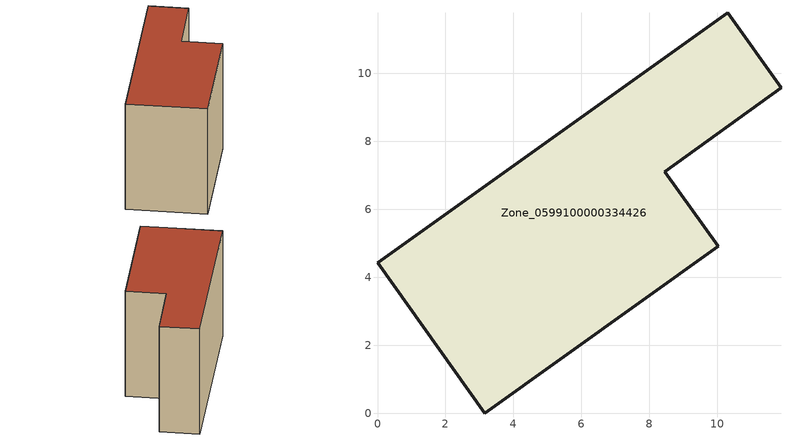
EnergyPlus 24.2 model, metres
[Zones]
Zone_0599100000334426
 floor ground (C_G): 3.16,0 0,4.42 10.3,11.78 11.87,9.58 8.45,7.11 10.02,4.91 z0
 wall outside (C_F): 11.87,9.58 10.3,11.78 0,4.42 3.16,0 10.02,4.91 8.45,7.11 11.87,9.58 z0:8.04
 roof outside (C_R): 10.02,4.91 8.45,7.11 11.87,9.58 10.3,11.78 0,4.42 3.16,0 z8.04
[BUILDING]
Pand.0599100000334426: North Axis=0; Terrain=City; Loads Convergence Tolerance Value=0.04; Temperature Convergence Tolerance Value=0.4; Solar Distribution=FullExterior; Maximum Number of Warmup Days=25; Minimum Number of Warmup Days=1
[Site:Location]
Rotterdam.The.Hague.AP_ZH_NLD Design_Conditions: Latitude=51.96; Longitude=4.45; Time Zone=1; Elevation=-4.5
[SITE:GROUNDTEMPERATURE:BUILDINGSURFACE]
18, 18, 18, 18, 18, 18, 18, 18, 18, 18, 18, 18
[MATERIAL] Thermal Absorptance=0.9; Solar Absorptance=0.7; Visible Absorptance=0.7
Name | Roughness | Thickness | Conductivity | Density | Specific Heat
G.TI.1975-1991 | MediumSmooth | 0.15 | 0.288461 | 540 | 1210
F.TI.1975-1991 | Rough | 0.3 | 0.230769 | 1920 | 840
R.TI.1975-1991 | MediumRough | 0.2 | 0.153846 | 1500 | 1000
[CONSTRUCTION]
C_G: G.TI.1975-1991
C_F: F.TI.1975-1991
C_R: R.TI.1975-1991
[ZONE]
Zone_0599100000334426: Type=1; Multiplier=1; Ceiling Height=Autocalculate; Volume=Autocalculate; Floor Area=autocalculate; Part of Total Floor Area=Yes
[ZONEINFILTRATION:DESIGNFLOWRATE]
Infil_Zone_0599100000334426: Zone or ZoneList or Space or SpaceList=Zone_0599100000334426; Schedule=AlwaysOn; Design Flow Rate Calculation Method=Flow/Area; Flow Rate per Floor Area=0.003; Constant Term Coefficient=1; Temperature Term Coefficient=0; Velocity Term Coefficient=0; Velocity Squared Term Coefficient=0
[HVACTEMPLATE:ZONE:IDEALLOADSAIRSYSTEM]
Zone_0599100000334426: Maximum Heating Supply Air Temperature=50; Minimum Cooling Supply Air Temperature=13; Maximum Heating Supply Air Humidity Ratio=0.0156; Minimum Cooling Supply Air Humidity Ratio=0.0077; Heating Limit=NoLimit; Cooling Limit=NoLimit; Dehumidification Control Type=ConstantSensibleHeatRatio; Cooling Sensible Heat Ratio=0.7; Dehumidification Setpoint=60; Humidification Control Type=None; Humidification Setpoint=30; Outdoor Air Method=None; Outdoor Air Flow Rate per Person=0.00944; Outdoor Air Flow Rate per Zone Floor Area=0; Outdoor Air Flow Rate per Zone=0; Demand Controlled Ventilation Type=None; Outdoor Air Economizer Type=NoEconomizer; Heat Recovery Type=None; Sensible Heat Recovery Effectiveness=0.7; Latent Heat Recovery Effectiveness=0.65
[ZONECONTROL:THERMOSTAT]
ThermostatControl_Zone_0599100000334426: Zone or ZoneList=Zone_0599100000334426; Control Type Schedule=DualSetpointControlType; Control 1=Thermostat_Zone_0599100000334426; Temperature Difference Between Cutout And Setpoint=0
[THERMOSTATSETPOINT:DUALSETPOINT]
Thermostat_Zone_0599100000334426: Heating Setpoint Temperature Schedule=HeatingSetpoint_Zone_0599100000334426; Cooling Setpoint Temperature Schedule=CoolingSetpoint_Zone_0599100000334426
[SCHEDULE:COMPACT]
HeatingSetpoint_Zone_0599100000334426: Through: 12/31, For: AllDays, Until: 24:00, 21
CoolingSetpoint_Zone_0599100000334426: Through: 12/31, For: AllDays, Until: 24:00, 24
DualSetpointControlType: Through: 12/31, For: AllDays, Until: 24:00, 4
AlwaysOn: Through: 12/31, For: AllDays, Until: 24:00, 1
